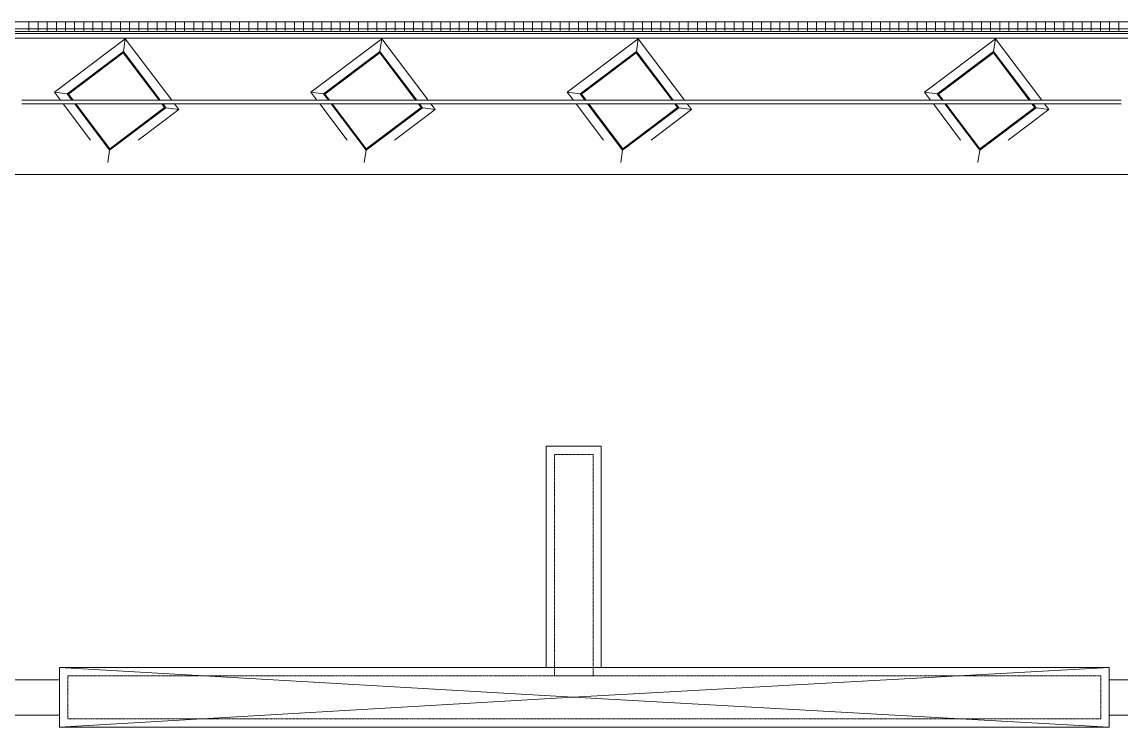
# Model space of a CAD drawing. Header units: millimetres. Extents: x -515342 to 330399, y -224905 to 507333.
# Drawn here: x -288782 to -276782, y 497741 to 505448 of the extents above; entities that cross this region are included whole.
import ezdxf

# ---------------------------------------------------------------- set-up
doc = ezdxf.new("R2010")
doc.units = ezdxf.units.MM
doc.linetypes.add('ADSK_Невидимые', pattern=[5, 3, -2])
for name, color, linetype, lineweight in [('Витраж', 7, 'Continuous', 0), ('Крыша', 7, 'Continuous', 0), ('Линии', 7, 'Continuous', 0), ('Обобщенные модели', 7, 'Continuous', 0), ('Ограждение', 7, 'Continuous', 0), ('Стены', 7, 'Continuous', 0), ('Стены наружные', 7, 'Continuous', 0)]:
    doc.layers.add(name, color=color, linetype=linetype, lineweight=lineweight)

# ---------------------------------------------------------------- blocks, each defined once
blk = doc.blocks.new('Ограждение - Ограждение-9809664-О_АР_П_Крыша')
at = {"layer": 'Ограждение'}
for p, q in [((101498, 16478), (152, 16478)), ((174, 16456), (101476, 16456)), ((101475, 16455), (175, 16455))]:
    blk.add_line(p, q, dxfattribs=at)
blk = doc.blocks.new('Прямоугольный импост - АР_Импост_40х40 _поручень ограждения на кровле_-10058576-О_АР_П_Крыша')
at = {"layer": 'Витраж'}
for p, q in [((52060, 15725), (52360, 15725)), ((52360, 15685), (52060, 15685))]:
    blk.add_line(p, q, dxfattribs=at)
blk = doc.blocks.new('FP_16-О_АР_П_Крыша')
at = {"layer": 'Обобщенные модели'}
for p, q in [((101131, 75), (0, 75)), ((18926, 84), (18926, 103)), ((18926, 41), (18926, 84)), ((18926, 0), (18926, 41)), ((19026, 84), (19026, 103)), ((19026, 41), (19026, 84)), ((19026, 0), (19026, 41)), ((19126, 84), (19126, 103)), ((19126, 41), (19126, 84)), ((19126, 0), (19126, 41)), ((19226, 84), (19226, 103)), ((19226, 41), (19226, 84)), ((19226, 0), (19226, 41)), ((19326, 84), (19326, 103)), ((19326, 41), (19326, 84)), ((19326, 0), (19326, 41)), ((19426, 84), (19426, 103)), ((19426, 41), (19426, 84)), ((19426, 0), (19426, 41)), ((19526, 84), (19526, 103)), ((19526, 41), (19526, 84)), ((19526, 0), (19526, 41)), ((19626, 84), (19626, 103)), ((19626, 41), (19626, 84)), ((19626, 0), (19626, 41)), ((19726, 84), (19726, 103)), ((19726, 41), (19726, 84)), ((19726, 0), (19726, 41)), ((19826, 84), (19826, 103)), ((19826, 41), (19826, 84)), ((19826, 0), (19826, 41)), ((19926, 84), (19926, 103)), ((19926, 41), (19926, 84)), ((19926, 0), (19926, 41)), ((20026, 84), (20026, 103)), ((20026, 41), (20026, 84)), ((20026, 0), (20026, 41)), ((20126, 84), (20126, 103)), ((20126, 41), (20126, 84)), ((20126, 0), (20126, 41)), ((20226, 84), (20226, 103)), ((20226, 41), (20226, 84)), ((20226, 0), (20226, 41)), ((20326, 84), (20326, 103)), ((20326, 41), (20326, 84)), ((20326, 0), (20326, 41)), ((20426, 84), (20426, 103)), ((20426, 41), (20426, 84)), ((20426, 0), (20426, 41)), ((20526, 84), (20526, 103)), ((20526, 41), (20526, 84)), ((20526, 0), (20526, 41)), ((20626, 84), (20626, 103)), ((20626, 41), (20626, 84)), ((20626, 0), (20626, 41)), ((20726, 84), (20726, 103)), ((20726, 41), (20726, 84)), ((20726, 0), (20726, 41)), ((20826, 84), (20826, 103)), ((20826, 41), (20826, 84)), ((20826, 0), (20826, 41)), ((20926, 84), (20926, 103)), ((20926, 41), (20926, 84)), ((20926, 0), (20926, 41)), ((21026, 84), (21026, 103)), ((21026, 41), (21026, 84)), ((21026, 0), (21026, 41)), ((21126, 84), (21126, 103)), ((21126, 41), (21126, 84)), ((21126, 0), (21126, 41)), ((21226, 84), (21226, 103)), ((21226, 41), (21226, 84)), ((21226, 0), (21226, 41)), ((21326, 84), (21326, 103)), ((21326, 41), (21326, 84)), ((21326, 0), (21326, 41)), ((21426, 84), (21426, 103)), ((21426, 41), (21426, 84)), ((21426, 0), (21426, 41)), ((21526, 84), (21526, 103)), ((21526, 41), (21526, 84)), ((21526, 0), (21526, 41)), ((21626, 84), (21626, 103)), ((21626, 41), (21626, 84)), ((21626, 0), (21626, 41)), ((21726, 84), (21726, 103)), ((21726, 41), (21726, 84)), ((21726, 0), (21726, 41)), ((21826, 84), (21826, 103)), ((21826, 41), (21826, 84)), ((21826, 0), (21826, 41)), ((21926, 84), (21926, 103)), ((21926, 41), (21926, 84)), ((21926, 0), (21926, 41)), ((22026, 84), (22026, 103)), ((22026, 41), (22026, 84)), ((22026, 0), (22026, 41)), ((22126, 84), (22126, 103)), ((22126, 41), (22126, 84)), ((22126, 0), (22126, 41)), ((22226, 84), (22226, 103)), ((22226, 41), (22226, 84)), ((22226, 0), (22226, 41)), ((22326, 84), (22326, 103)), ((22326, 41), (22326, 84)), ((22326, 0), (22326, 41)), ((22426, 84), (22426, 103)), ((22426, 41), (22426, 84)), ((22426, 0), (22426, 41)), ((22526, 84), (22526, 103)), ((22526, 41), (22526, 84)), ((22526, 0), (22526, 41)), ((22626, 84), (22626, 103)), ((22626, 41), (22626, 84)), ((22626, 0), (22626, 41)), ((22726, 84), (22726, 103)), ((22726, 41), (22726, 84)), ((22726, 0), (22726, 41)), ((22826, 84), (22826, 103)), ((22826, 41), (22826, 84)), ((22826, 0), (22826, 41)), ((22926, 84), (22926, 103)), ((22926, 41), (22926, 84)), ((22926, 0), (22926, 41)), ((23026, 84), (23026, 103)), ((23026, 41), (23026, 84)), ((23026, 0), (23026, 41)), ((23126, 84), (23126, 103)), ((23126, 41), (23126, 84)), ((23126, 0), (23126, 41)), ((23226, 84), (23226, 103)), ((23226, 41), (23226, 84)), ((23226, 0), (23226, 41)), ((23326, 84), (23326, 103)), ((23326, 41), (23326, 84)), ((23326, 0), (23326, 41)), ((23426, 84), (23426, 103)), ((23426, 41), (23426, 84)), ((23426, 0), (23426, 41)), ((23526, 84), (23526, 103)), ((23526, 41), (23526, 84)), ((23526, 0), (23526, 41)), ((23626, 84), (23626, 103)), ((23626, 41), (23626, 84)), ((23626, 0), (23626, 41)), ((23726, 84), (23726, 103)), ((23726, 41), (23726, 84)), ((23726, 0), (23726, 41)), ((23826, 84), (23826, 103)), ((23826, 41), (23826, 84)), ((23826, 0), (23826, 41)), ((23926, 84), (23926, 103)), ((23926, 41), (23926, 84)), ((23926, 0), (23926, 41)), ((24026, 84), (24026, 103)), ((24026, 41), (24026, 84)), ((24026, 0), (24026, 41)), ((24126, 84), (24126, 103)), ((24126, 41), (24126, 84)), ((24126, 0), (24126, 41)), ((24226, 84), (24226, 103)), ((24226, 41), (24226, 84)), ((24226, 0), (24226, 41)), ((24326, 84), (24326, 103)), ((24326, 41), (24326, 84)), ((24326, 0), (24326, 41)), ((24426, 84), (24426, 103)), ((24426, 41), (24426, 84)), ((24426, 0), (24426, 41)), ((24526, 84), (24526, 103)), ((24526, 41), (24526, 84)), ((24526, 0), (24526, 41)), ((24626, 84), (24626, 103)), ((24626, 41), (24626, 84)), ((24626, 0), (24626, 41)), ((24726, 84), (24726, 103)), ((24726, 41), (24726, 84)), ((24726, 0), (24726, 41)), ((24826, 84), (24826, 103)), ((24826, 41), (24826, 84)), ((24826, 0), (24826, 41)), ((24926, 84), (24926, 103)), ((24926, 41), (24926, 84)), ((24926, 0), (24926, 41)), ((25026, 84), (25026, 103)), ((25026, 41), (25026, 84)), ((25026, 0), (25026, 41)), ((25126, 84), (25126, 103)), ((25126, 41), (25126, 84)), ((25126, 0), (25126, 41)), ((25226, 84), (25226, 103)), ((25226, 41), (25226, 84)), ((25226, 0), (25226, 41)), ((25326, 84), (25326, 103)), ((25326, 41), (25326, 84)), ((25326, 0), (25326, 41)), ((25426, 84), (25426, 103)), ((25426, 41), (25426, 84)), ((25426, 0), (25426, 41)), ((25526, 84), (25526, 103)), ((25526, 41), (25526, 84)), ((25526, 0), (25526, 41)), ((25626, 84), (25626, 103)), ((25626, 41), (25626, 84)), ((25626, 0), (25626, 41)), ((25726, 84), (25726, 103)), ((25726, 41), (25726, 84)), ((25726, 0), (25726, 41)), ((25826, 84), (25826, 103)), ((25826, 41), (25826, 84)), ((25826, 0), (25826, 41)), ((25926, 84), (25926, 103)), ((25926, 41), (25926, 84)), ((25926, 0), (25926, 41)), ((26026, 84), (26026, 103)), ((26026, 41), (26026, 84)), ((26026, 0), (26026, 41)), ((26126, 84), (26126, 103)), ((26126, 41), (26126, 84)), ((26126, 0), (26126, 41)), ((26226, 84), (26226, 103)), ((26226, 41), (26226, 84)), ((26226, 0), (26226, 41)), ((26326, 84), (26326, 103)), ((26326, 41), (26326, 84)), ((26326, 0), (26326, 41)), ((26426, 84), (26426, 103)), ((26426, 41), (26426, 84)), ((26426, 0), (26426, 41)), ((26526, 84), (26526, 103)), ((26526, 41), (26526, 84)), ((26526, 0), (26526, 41)), ((26626, 84), (26626, 103)), ((26626, 41), (26626, 84)), ((26626, 0), (26626, 41)), ((26726, 84), (26726, 103)), ((26726, 41), (26726, 84)), ((26726, 0), (26726, 41)), ((26826, 84), (26826, 103)), ((26826, 41), (26826, 84)), ((26826, 0), (26826, 41)), ((26926, 84), (26926, 103)), ((26926, 41), (26926, 84)), ((26926, 0), (26926, 41)), ((27026, 84), (27026, 103)), ((27026, 41), (27026, 84)), ((27026, 0), (27026, 41)), ((27126, 84), (27126, 103)), ((27126, 41), (27126, 84)), ((27126, 0), (27126, 41)), ((27226, 84), (27226, 103)), ((27226, 41), (27226, 84)), ((27226, 0), (27226, 41)), ((27326, 84), (27326, 103)), ((27326, 41), (27326, 84)), ((27326, 0), (27326, 41)), ((27426, 84), (27426, 103)), ((27426, 41), (27426, 84)), ((27426, 0), (27426, 41)), ((27526, 84), (27526, 103)), ((27526, 41), (27526, 84)), ((27526, 0), (27526, 41)), ((27626, 84), (27626, 103)), ((27626, 41), (27626, 84)), ((27626, 0), (27626, 41)), ((27726, 84), (27726, 103)), ((27726, 41), (27726, 84)), ((27726, 0), (27726, 41)), ((27826, 84), (27826, 103)), ((27826, 41), (27826, 84)), ((27826, 0), (27826, 41)), ((27926, 84), (27926, 103)), ((27926, 41), (27926, 84)), ((27926, 0), (27926, 41)), ((28026, 84), (28026, 103)), ((28026, 41), (28026, 84)), ((28026, 0), (28026, 41)), ((28126, 84), (28126, 103)), ((28126, 41), (28126, 84)), ((28126, 0), (28126, 41)), ((28226, 84), (28226, 103)), ((28226, 41), (28226, 84)), ((28226, 0), (28226, 41)), ((28326, 84), (28326, 103)), ((28326, 41), (28326, 84)), ((28326, 0), (28326, 41)), ((28426, 84), (28426, 103)), ((28426, 41), (28426, 84)), ((28426, 0), (28426, 41)), ((28526, 84), (28526, 103)), ((28526, 41), (28526, 84)), ((28526, 0), (28526, 41)), ((28626, 84), (28626, 103)), ((28626, 41), (28626, 84)), ((28626, 0), (28626, 41)), ((28726, 84), (28726, 103)), ((28726, 41), (28726, 84)), ((28726, 0), (28726, 41)), ((28826, 84), (28826, 103)), ((28826, 41), (28826, 84)), ((28826, 0), (28826, 41)), ((28926, 84), (28926, 103)), ((28926, 41), (28926, 84)), ((28926, 0), (28926, 41)), ((29026, 84), (29026, 103)), ((29026, 41), (29026, 84)), ((29026, 0), (29026, 41)), ((29126, 84), (29126, 103)), ((29126, 41), (29126, 84)), ((29126, 0), (29126, 41)), ((29226, 84), (29226, 103)), ((29226, 41), (29226, 84)), ((29226, 0), (29226, 41)), ((29326, 84), (29326, 103)), ((29326, 41), (29326, 84)), ((29326, 0), (29326, 41)), ((29426, 84), (29426, 103)), ((29426, 41), (29426, 84)), ((29426, 0), (29426, 41)), ((29526, 84), (29526, 103)), ((29526, 41), (29526, 84)), ((29526, 0), (29526, 41)), ((29626, 84), (29626, 103)), ((29626, 41), (29626, 84)), ((29626, 0), (29626, 41)), ((29726, 84), (29726, 103)), ((29726, 41), (29726, 84)), ((29726, 0), (29726, 41)), ((29826, 84), (29826, 103)), ((29826, 41), (29826, 84)), ((29826, 0), (29826, 41)), ((29926, 84), (29926, 103)), ((29926, 41), (29926, 84)), ((29926, 0), (29926, 41)), ((30026, 84), (30026, 103)), ((30026, 41), (30026, 84)), ((30026, 0), (30026, 41)), ((30126, 84), (30126, 103)), ((30126, 41), (30126, 84)), ((30126, 0), (30126, 41)), ((30226, 84), (30226, 103)), ((30226, 41), (30226, 84)), ((30226, 0), (30226, 41)), ((30326, 84), (30326, 103)), ((30326, 41), (30326, 84)), ((30326, 0), (30326, 41)), ((30426, 84), (30426, 103)), ((30426, 41), (30426, 84)), ((30426, 0), (30426, 41)), ((30526, 84), (30526, 103)), ((30526, 41), (30526, 84)), ((30526, 0), (30526, 41)), ((30626, 84), (30626, 103)), ((30626, 41), (30626, 84)), ((30626, 0), (30626, 41)), ((30726, 84), (30726, 103)), ((30726, 41), (30726, 84)), ((30726, 0), (30726, 41)), ((30826, 84), (30826, 103)), ((30826, 41), (30826, 84)), ((30826, 0), (30826, 41))]:
    blk.add_line(p, q, dxfattribs=at)
blk = doc.blocks.new('Влж_Решетка для желоба - Решетка 125-9890054-О_АР_П_Крыша')
at = {"layer": 'Обобщенные модели'}
blk.add_line((101131, 0), (0, 0), dxfattribs=at)
blk.add_blockref('FP_16-О_АР_П_Крыша', (0, 0), dxfattribs=at)

msp = doc.modelspace()

# ---------------------------------------------------------------- linework, layer by layer
at = {"layer": 'Крыша'}
for p, q in [((-358982.0024, 505271.4811), (-257782.0024, 505271.4811)), ((-288274.5183, 504659.1279), (-287675.5417, 505110.4892)), ((-287675.5417, 505110.4892), (-287284.4411, 504591.4811)), ((-285474.5183, 504659.1279), (-284875.5417, 505110.4892)), ((-284875.5417, 505110.4892), (-284484.4411, 504591.4811)), ((-282674.5183, 504659.1279), (-282075.5417, 505110.4892)), ((-282075.5417, 505110.4892), (-281684.4411, 504591.4811)), ((-278774.5183, 504659.1279), (-278175.5417, 505110.4892)), ((-278175.5417, 505110.4892), (-277784.4411, 504591.4811)), ((-288223.5428, 504591.4811), (-288274.5183, 504659.1279)), ((-285423.5428, 504591.4811), (-285474.5183, 504659.1279)), ((-282623.5428, 504591.4811), (-282674.5183, 504659.1279)), ((-278723.5428, 504591.4811), (-278774.5183, 504659.1279)), ((-287823.1571, 504060.1513), (-288193.4007, 504551.4811)), ((-287224.1804, 504511.5125), (-287823.1571, 504060.1513)), ((-287254.2989, 504551.4811), (-287224.1804, 504511.5125)), ((-285023.1571, 504060.1513), (-285393.4007, 504551.4811)), ((-284424.1804, 504511.5125), (-285023.1571, 504060.1513)), ((-284454.2989, 504551.4811), (-284424.1804, 504511.5125)), ((-282223.1571, 504060.1513), (-282593.4007, 504551.4811)), ((-281624.1804, 504511.5125), (-282223.1571, 504060.1513)), ((-281654.2989, 504551.4811), (-281624.1804, 504511.5125)), ((-278323.1571, 504060.1513), (-278693.4007, 504551.4811)), ((-277724.1804, 504511.5125), (-278323.1571, 504060.1513)), ((-277754.2989, 504551.4811), (-277724.1804, 504511.5125)), ((-257952.0024, 503781.4369), (-306247.0024, 503781.4369)), ((-283057.0024, 498391.4811), (-283057.0024, 500811.4811)), ((-283057.0024, 500811.4811), (-282457.0024, 500811.4811)), ((-282457.0024, 500811.4811), (-282457.0024, 498391.4811)), ((-288372.0024, 497741.4811), (-288372.0024, 498391.4811)), ((-282763.0897, 498066.4811), (-288372.0024, 498391.4811)), ((-288372.0024, 498391.4811), (-276912.0024, 498391.4811)), ((-276912.0024, 498391.4811), (-282763.0897, 498066.4811)), ((-276912.0024, 498391.4811), (-276912.0024, 497741.4811)), ((-288372.0024, 498256.4811), (-289292.0024, 498256.4811)), ((-276272.0024, 498256.4811), (-276912.0024, 498256.4811)), ((-288372.0024, 497741.4811), (-282763.0897, 498066.4811)), ((-282763.0897, 498066.4811), (-276912.0024, 497741.4811)), ((-289292.0024, 497871.4811), (-288372.0024, 497871.4811)), ((-276912.0024, 497871.4811), (-276272.0024, 497871.4811)), ((-276912.0024, 497741.4811), (-288372.0024, 497741.4811))]:
    msp.add_line(p, q, dxfattribs=at)
at = {"layer": 'Линии', "linetype": 'ADSK_Невидимые'}
for p, q in [((-282967.0024, 500721.4811), (-282967.0024, 498301.4811)), ((-282547.0024, 500721.4811), (-282967.0024, 500721.4811)), ((-282547.0024, 498301.4811), (-282547.0024, 500721.4811)), ((-277002.0024, 498301.4811), (-288282.0024, 498301.4811)), ((-288282.0024, 498301.4811), (-288282.0024, 497831.4811)), ((-282967.0024, 498301.4811), (-282547.0024, 498301.4811)), ((-277002.0024, 497831.4811), (-277002.0024, 498301.4811)), ((-288282.0024, 497831.4811), (-277002.0024, 497831.4811))]:
    msp.add_line(p, q, dxfattribs=at)
at = {"layer": 'Стены'}
for p, q in [((-287653.8915, 505264.5387), (-288428.5679, 504680.7781)), ((-287653.8915, 505264.5387), (-287673.5735, 505124.4937)), ((-287653.8915, 505264.5387), (-287146.7062, 504591.4811)), ((-284853.8915, 505264.5387), (-285628.5679, 504680.7781)), ((-284853.8915, 505264.5387), (-284873.5735, 505124.4937)), ((-284853.8915, 505264.5387), (-284346.7062, 504591.4811)), ((-282053.8915, 505264.5387), (-282828.5679, 504680.7781)), ((-282053.8915, 505264.5387), (-282073.5735, 505124.4937)), ((-282053.8915, 505264.5387), (-281546.7062, 504591.4811)), ((-278153.8915, 505264.5387), (-278928.5679, 504680.7781)), ((-278153.8915, 505264.5387), (-278173.5735, 505124.4937)), ((-278153.8915, 505264.5387), (-277646.7062, 504591.4811)), ((-288288.5228, 504661.0961), (-288428.5679, 504680.7781)), ((-288428.5679, 504680.7781), (-288361.2778, 504591.4811)), ((-285488.5228, 504661.0961), (-285628.5679, 504680.7781)), ((-285628.5679, 504680.7781), (-285561.2778, 504591.4811)), ((-282688.5228, 504661.0961), (-282828.5679, 504680.7781)), ((-282828.5679, 504680.7781), (-282761.2778, 504591.4811)), ((-278788.5228, 504661.0961), (-278928.5679, 504680.7781)), ((-278928.5679, 504680.7781), (-278861.2778, 504591.4811)), ((-288331.1356, 504551.4811), (-288032.9693, 504155.8011)), ((-287070.1309, 504489.8623), (-287513.445, 504155.8011)), ((-287210.1759, 504509.5443), (-287070.1309, 504489.8623)), ((-287116.564, 504551.4811), (-287070.1309, 504489.8623)), ((-285531.1356, 504551.4811), (-285232.9693, 504155.8011)), ((-284270.1309, 504489.8623), (-284713.445, 504155.8011)), ((-284410.1759, 504509.5443), (-284270.1309, 504489.8623)), ((-284316.564, 504551.4811), (-284270.1309, 504489.8623)), ((-282731.1356, 504551.4811), (-282432.9693, 504155.8011)), ((-281470.1309, 504489.8623), (-281913.445, 504155.8011)), ((-281610.1759, 504509.5443), (-281470.1309, 504489.8623)), ((-281515.8282, 504550.5046), (-281470.1309, 504489.8623)), ((-278831.1356, 504551.4811), (-278532.9693, 504155.8011)), ((-277570.1309, 504489.8623), (-278013.445, 504155.8011)), ((-277710.1759, 504509.5443), (-277570.1309, 504489.8623)), ((-277616.564, 504551.4811), (-277570.1309, 504489.8623)), ((-287825.1253, 504046.1467), (-287844.1673, 503910.6559)), ((-285025.1253, 504046.1467), (-285044.1673, 503910.6559)), ((-282225.1253, 504046.1467), (-282244.1673, 503910.6559)), ((-278325.1253, 504046.1467), (-278344.1673, 503910.6559))]:
    msp.add_line(p, q, dxfattribs=at)
at = {"layer": 'Стены наружные'}
for p, q in [((-288288.5228, 504661.0961), (-287673.5735, 505124.4937)), ((-287673.5735, 505124.4937), (-287271.9197, 504591.4811)), ((-285488.5228, 504661.0961), (-284873.5735, 505124.4937)), ((-284873.5735, 505124.4937), (-284471.9197, 504591.4811)), ((-282688.5228, 504661.0961), (-282073.5735, 505124.4937)), ((-282073.5735, 505124.4937), (-281671.9197, 504591.4811)), ((-278788.5228, 504661.0961), (-278173.5735, 505124.4937)), ((-278173.5735, 505124.4937), (-277771.9197, 504591.4811)), ((-288236.0642, 504591.4811), (-288288.5228, 504661.0961)), ((-285436.0642, 504591.4811), (-285488.5228, 504661.0961)), ((-282636.0642, 504591.4811), (-282688.5228, 504661.0961)), ((-278736.0642, 504591.4811), (-278788.5228, 504661.0961)), ((-287825.1253, 504046.1467), (-288205.922, 504551.4811)), ((-287210.1759, 504509.5443), (-287825.1253, 504046.1467)), ((-287241.7776, 504551.4811), (-287210.1759, 504509.5443)), ((-285025.1253, 504046.1467), (-285405.922, 504551.4811)), ((-284410.1759, 504509.5443), (-285025.1253, 504046.1467)), ((-284441.7776, 504551.4811), (-284410.1759, 504509.5443)), ((-282225.1253, 504046.1467), (-282605.922, 504551.4811)), ((-281610.1759, 504509.5443), (-282225.1253, 504046.1467)), ((-281641.7776, 504551.4811), (-281610.1759, 504509.5443)), ((-278325.1253, 504046.1467), (-278705.922, 504551.4811)), ((-277710.1759, 504509.5443), (-278325.1253, 504046.1467)), ((-277741.7776, 504551.4811), (-277710.1759, 504509.5443))]:
    msp.add_line(p, q, dxfattribs=at)

# ---------------------------------------------------------------- block references
at = {"layer": 'Витраж'}
for p in [(-340842.0024, 488866.4811), (-340542.0024, 488866.4811), (-340242.0024, 488866.4811), (-339942.0024, 488866.4811), (-339642.0024, 488866.4811), (-339342.0024, 488866.4811), (-339042.0024, 488866.4811), (-338742.0024, 488866.4811), (-338442.0024, 488866.4811), (-338142.0024, 488866.4811), (-337842.0024, 488866.4811), (-337542.0024, 488866.4811), (-337242.0024, 488866.4811), (-336942.0024, 488866.4811), (-336642.0024, 488866.4811), (-336342.0024, 488866.4811), (-336042.0024, 488866.4811), (-335742.0024, 488866.4811), (-335442.0024, 488866.4811), (-335142.0024, 488866.4811), (-334842.0024, 488866.4811), (-334542.0024, 488866.4811), (-334242.0024, 488866.4811), (-333942.0024, 488866.4811), (-333642.0024, 488866.4811), (-333342.0024, 488866.4811), (-333042.0024, 488866.4811), (-332742.0024, 488866.4811), (-332442.0024, 488866.4811), (-332142.0024, 488866.4811), (-331842.0024, 488866.4811), (-331542.0024, 488866.4811), (-331242.0024, 488866.4811), (-330942.0024, 488866.4811), (-330642.0024, 488866.4811), (-330342.0024, 488866.4811), (-330042.0024, 488866.4811), (-329742.0024, 488866.4811), (-329442.0024, 488866.4811), (-329142.0024, 488866.4811)]:
    msp.add_blockref('Прямоугольный импост - АР_Импост_40х40 _поручень ограждения на кровле_-10058576-О_АР_П_Крыша', p, dxfattribs=at)
at = {"layer": 'Обобщенные модели', "rotation": 180}
msp.add_blockref('Влж_Решетка для желоба - Решетка 125-9890054-О_АР_П_Крыша', (-257880.8916, 505447.4304), dxfattribs=at)
at = {"layer": 'Ограждение'}
msp.add_blockref('Ограждение - Ограждение-9809664-О_АР_П_Крыша', (-359207.0024, 488866.4811), dxfattribs=at)

doc.saveas('drawing.dxf')
